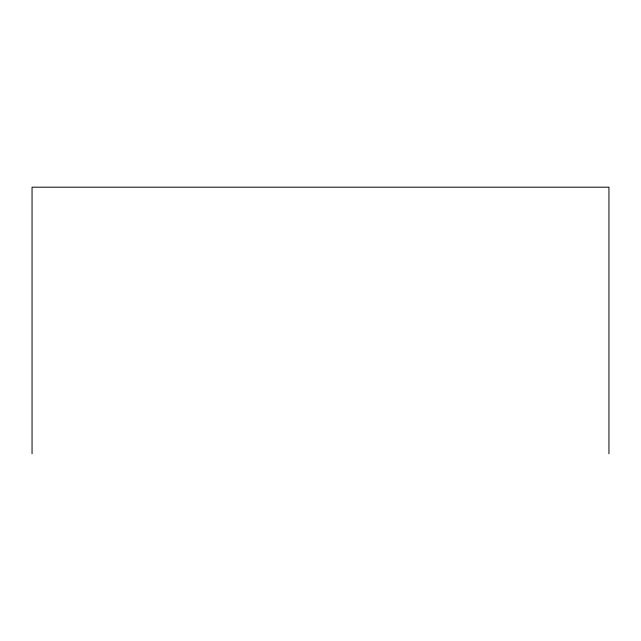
<?xml version="1.0" encoding="UTF-8"?>
<svg xmlns="http://www.w3.org/2000/svg" width="641" height="641" viewBox="0 0 641 641"><rect width="100%" height="100%" fill="white"/><g stroke="black" fill="none" stroke-linecap="round" stroke-linejoin="round"><path stroke-width="0.96" d="M608.95 453.812L608.95 187.188L32.05 187.188L32.05 453.812"/></g></svg>
